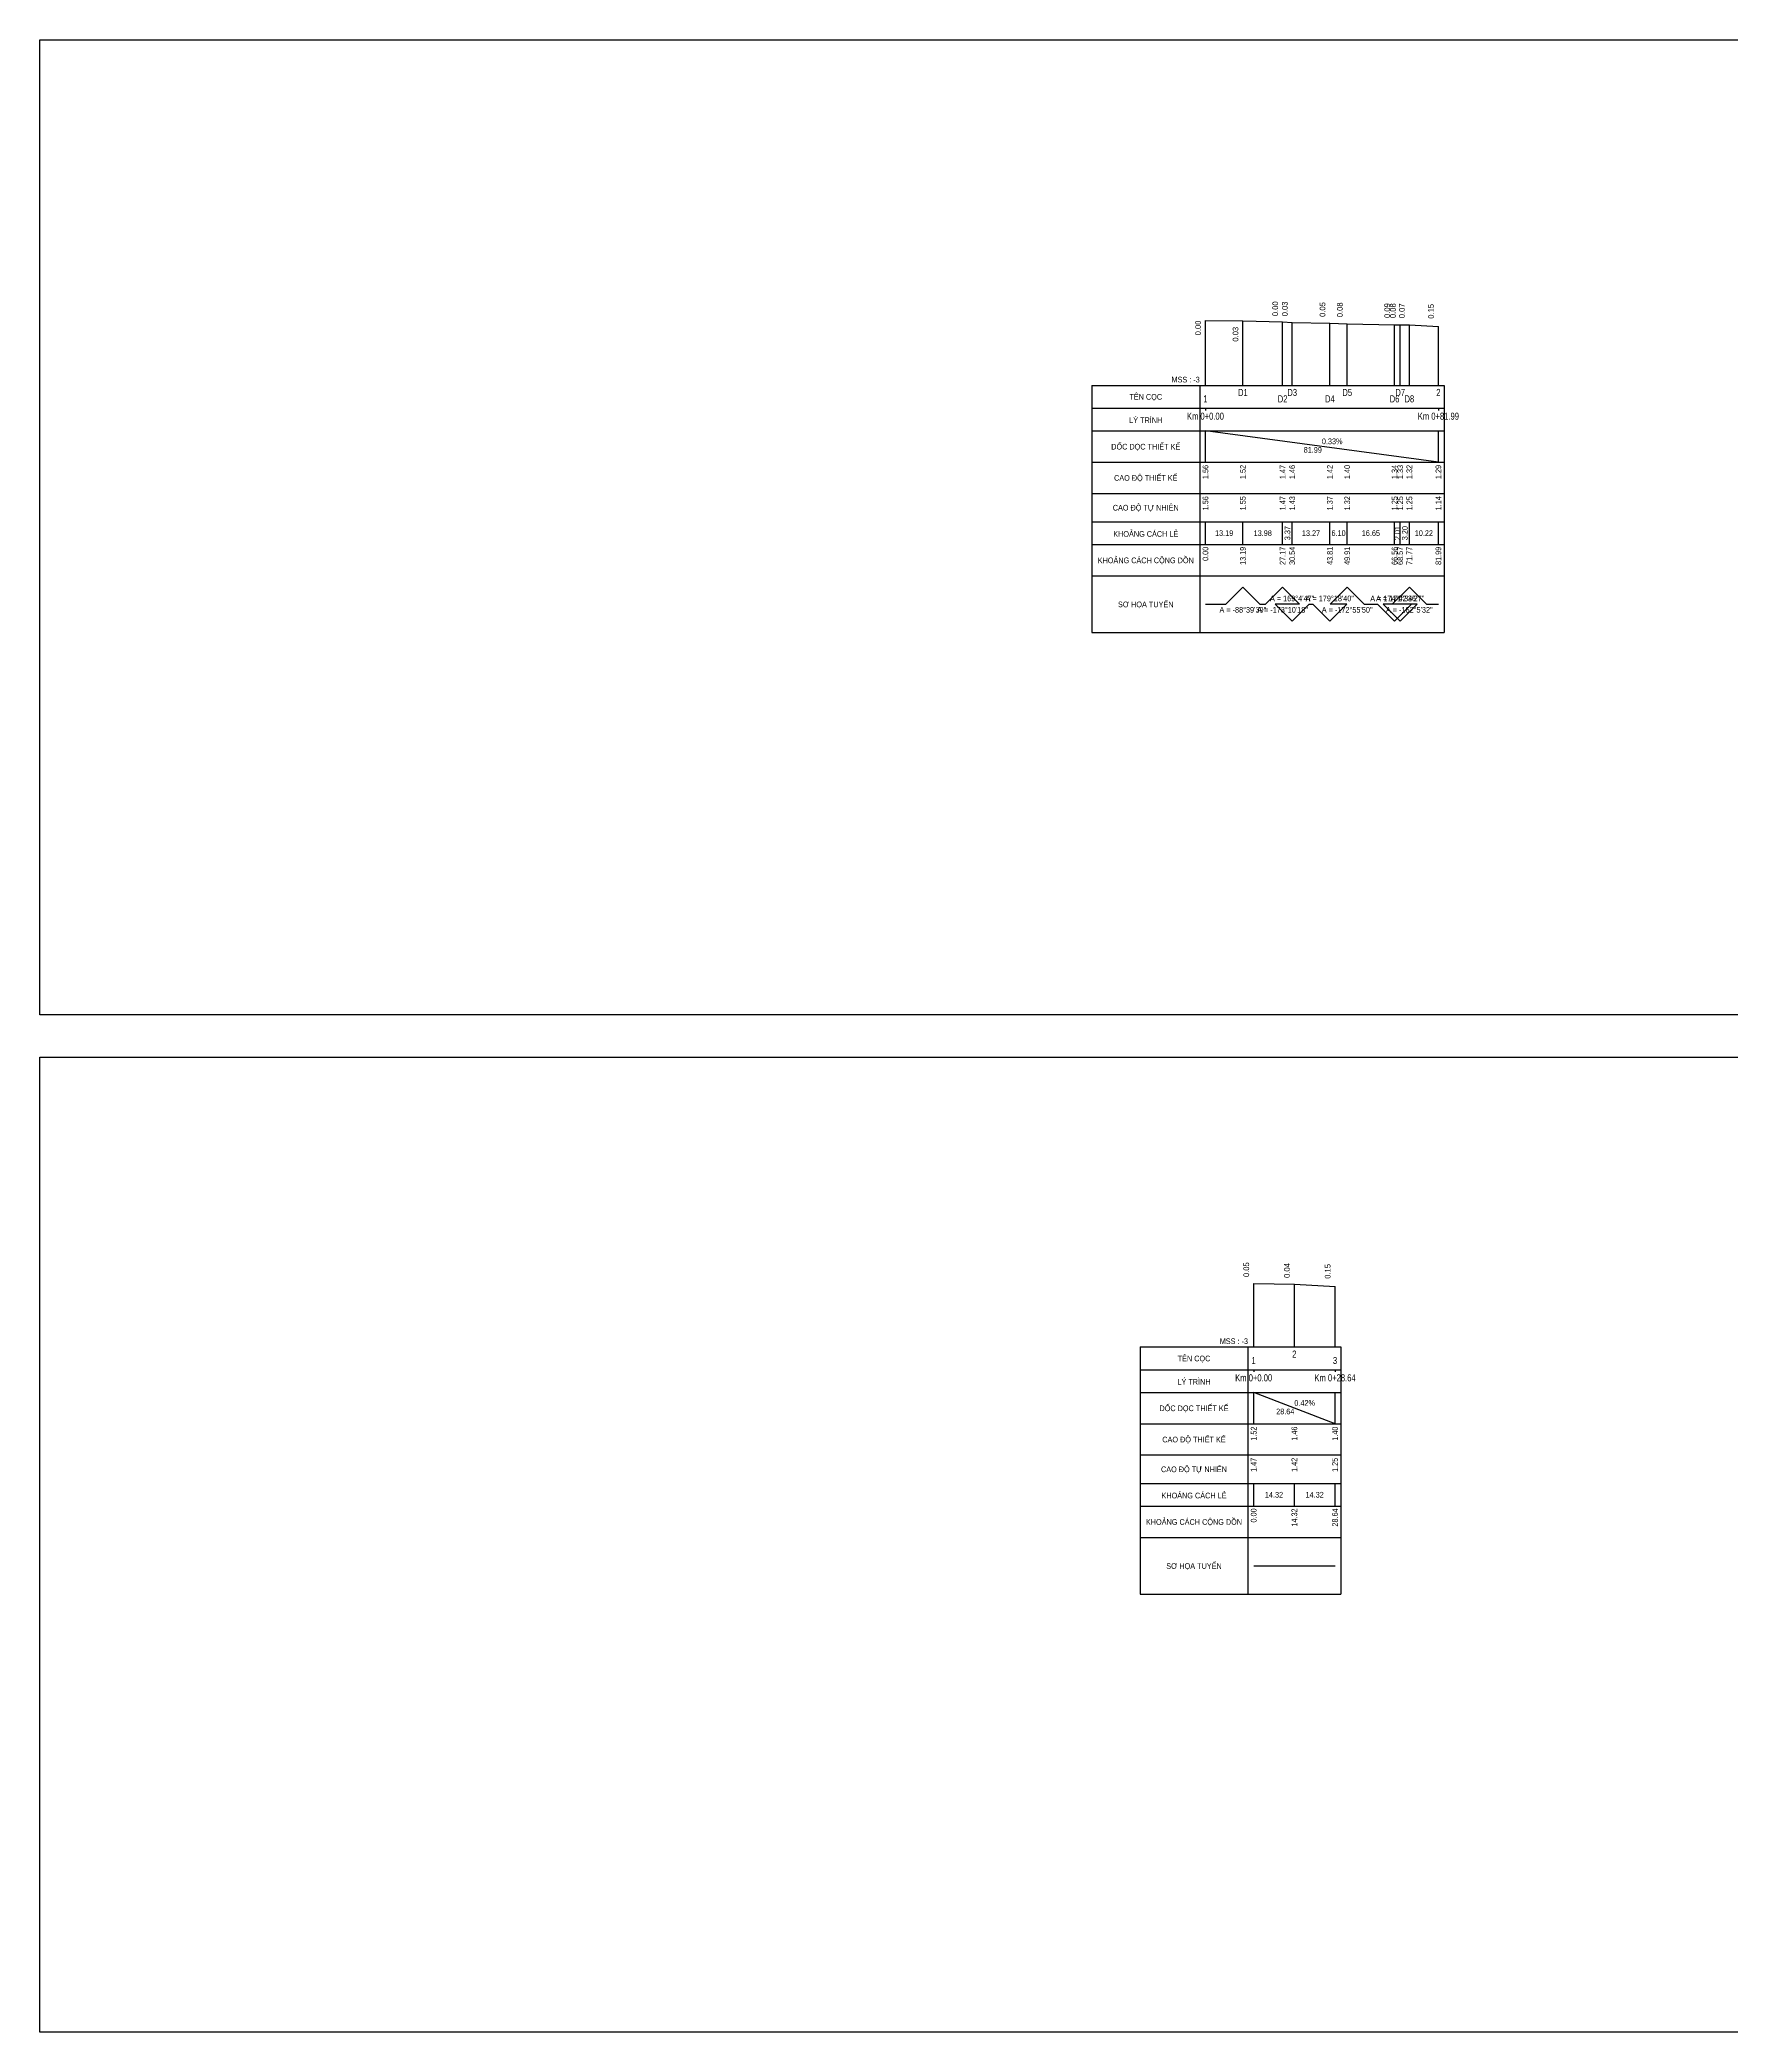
# Model space of a CAD drawing. Header units: inches. Extents: x -261 to 1013, y -2511 to 313.
# Drawn here: x -221 to 374, y -1742 to -1041 of the extents above; entities that cross this region are included whole.
import ezdxf
from ezdxf.enums import TextEntityAlignment as Align

# ---------------------------------------------------------------- set-up
doc = ezdxf.new("R2010")
doc.units = ezdxf.units.IN
doc.header["$MEASUREMENT"] = 0
for name, color, linetype in [('Bang TD tu nhien', 3, 'Continuous'), ('DD Ranh dan trong 1 trai', 2, 'Continuous'), ('Duong dong trac doc tu nhien', 9, 'Continuous'), ('Trac doc tu nhien', 3, 'Continuous'), ('TracDoc', 7, 'Continuous')]:
    doc.layers.add(name, color=color, linetype=linetype)
doc.styles.add('BangTD', font='viet buddy.shx', dxfattribs={"width": 0.8})

msp = doc.modelspace()

# ---------------------------------------------------------------- linework, layer by layer
for points in [[(-221.37, -1040.75), (969.22, -1040.75), (969.22, -1383.87), (-221.37, -1383.87)], [(-221.37, -1398.71), (969.22, -1398.71), (969.22, -1741.83), (-221.37, -1741.83)]]:
    msp.add_lwpolyline(points, close=True)
at = {"layer": 'Bang TD tu nhien', "color": 3}
for p, q in [((148.88, -1162.33), (148.88, -1249.33)), ((148.88, -1162.33), (272.87, -1162.33)), ((186.88, -1162.33), (186.88, -1249.33)), ((272.87, -1162.33), (272.87, -1249.33)), ((148.88, -1170.33), (272.87, -1170.33)), ((148.88, -1178.33), (272.87, -1178.33)), ((148.88, -1189.33), (272.87, -1189.33)), ((148.88, -1200.33), (272.87, -1200.33)), ((148.88, -1210.33), (272.87, -1210.33)), ((148.88, -1218.33), (272.87, -1218.33)), ((148.88, -1229.33), (272.87, -1229.33)), ((148.88, -1249.33), (272.87, -1249.33)), ((165.86, -1500.72), (165.86, -1587.72)), ((165.86, -1500.72), (236.5, -1500.72)), ((203.86, -1500.72), (203.86, -1587.72)), ((236.5, -1500.72), (236.5, -1587.72)), ((165.86, -1508.72), (236.5, -1508.72)), ((165.86, -1516.72), (236.5, -1516.72)), ((165.86, -1527.72), (236.5, -1527.72)), ((165.86, -1538.72), (236.5, -1538.72)), ((165.86, -1548.72), (236.5, -1548.72)), ((165.86, -1556.72), (236.5, -1556.72)), ((165.86, -1567.72), (236.5, -1567.72)), ((165.86, -1587.72), (236.5, -1587.72))]:
    msp.add_line(p, q, dxfattribs=at)
at = {"layer": 'Duong dong trac doc tu nhien', "color": 8}
for p, q in [((188.88, -1162.33), (188.88, -1139.53)), ((202.07, -1162.33), (202.07, -1139.58)), ((216.05, -1162.33), (216.05, -1139.98)), ((219.42, -1162.33), (219.42, -1140.18)), ((232.69, -1162.33), (232.69, -1140.48)), ((238.79, -1162.33), (238.79, -1140.73)), ((255.44, -1162.33), (255.44, -1141.08)), ((257.45, -1162.33), (257.45, -1141.08)), ((260.65, -1162.33), (260.65, -1141.08)), ((270.87, -1162.33), (270.87, -1141.63)), ((205.86, -1500.72), (205.86, -1478.37)), ((220.18, -1500.72), (220.18, -1478.62)), ((234.5, -1500.72), (234.5, -1479.47))]:
    msp.add_line(p, q, dxfattribs=at)
at = {"layer": 'Trac doc tu nhien', "color": 3}
for points in [[(188.88, -1139.53), (202.07, -1139.58), (216.05, -1139.98), (219.42, -1140.18), (232.69, -1140.48), (238.79, -1140.73), (255.44, -1141.08), (257.45, -1141.08), (260.65, -1141.08), (270.87, -1141.63)], [(205.86, -1478.37), (220.18, -1478.62), (234.5, -1479.47)]]:
    msp.add_lwpolyline(points, dxfattribs=at)
at = {"layer": 'TracDoc', "color": 5}
for p, q in [((188.88, -1170.33), (188.88, -1171.13)), ((270.87, -1170.33), (270.87, -1171.13)), ((205.86, -1508.72), (205.86, -1509.52)), ((234.5, -1508.72), (234.5, -1509.52))]:
    msp.add_line(p, q, dxfattribs=at)
at = {"layer": 'TracDoc', "color": 2}
for p, q in [((188.88, -1189.33), (188.88, -1178.33)), ((270.87, -1189.33), (188.88, -1178.33)), ((270.87, -1189.33), (270.87, -1178.33)), ((205.86, -1527.72), (205.86, -1516.72)), ((234.5, -1527.72), (205.86, -1516.72)), ((234.5, -1527.72), (234.5, -1516.72))]:
    msp.add_line(p, q, dxfattribs=at)
at = {"layer": 'TracDoc', "color": 3}
for p, q in [((188.88, -1218.33), (188.88, -1210.33)), ((202.07, -1218.33), (202.07, -1210.33)), ((216.05, -1218.33), (216.05, -1210.33)), ((219.42, -1218.33), (219.42, -1210.33)), ((232.69, -1218.33), (232.69, -1210.33)), ((238.79, -1218.33), (238.79, -1210.33)), ((255.44, -1218.33), (255.44, -1210.33)), ((257.45, -1218.33), (257.45, -1210.33)), ((260.65, -1218.33), (260.65, -1210.33)), ((270.87, -1218.33), (270.87, -1210.33)), ((205.86, -1556.72), (205.86, -1548.72)), ((220.18, -1556.72), (220.18, -1548.72)), ((234.5, -1556.72), (234.5, -1548.72))]:
    msp.add_line(p, q, dxfattribs=at)
at = {"layer": 'TracDoc', "color": 1}
for points in [[(188.88, -1239.33), (196.07, -1239.33), (202.07, -1233.33), (208.07, -1239.33), (210.05, -1239.33), (216.05, -1233.33), (222.05, -1239.33), (213.42, -1239.33), (219.42, -1245.33), (225.42, -1239.33), (226.69, -1239.33), (232.69, -1245.33), (238.69, -1239.33), (232.79, -1239.33), (238.79, -1233.33), (244.79, -1239.33), (249.44, -1239.33), (255.44, -1245.33), (261.44, -1239.33), (251.45, -1239.33), (257.45, -1245.33), (263.45, -1239.33), (254.65, -1239.33), (260.65, -1233.33), (266.65, -1239.33), (270.87, -1239.33)], [(205.86, -1577.72), (234.5, -1577.72)]]:
    msp.add_lwpolyline(points, dxfattribs=at)

# ---------------------------------------------------------------- texts
at = {"layer": 'Bang TD tu nhien', "color": 3, "style": 'BangTD', "width": 0.8}
for s, p in [('TÊN CỌC', (167.88, -1166.33)), ('LÝ TRÌNH', (167.88, -1174.33)), ('DỐC DỌC THIẾT KẾ', (167.88, -1183.83)), ('CAO ĐỘ THIẾT KẾ', (167.88, -1194.83)), ('CAO ĐỘ TỰ NHIÊN', (167.88, -1205.33)), ('KHOẢNG CÁCH LẺ', (167.88, -1214.33)), ('KHOẢNG CÁCH CỘNG DỒN', (167.88, -1223.83)), ('SƠ HỌA TUYẾN', (167.88, -1239.33)), ('TÊN CỌC', (184.86, -1504.72)), ('LÝ TRÌNH', (184.86, -1512.72)), ('DỐC DỌC THIẾT KẾ', (184.86, -1522.22)), ('CAO ĐỘ THIẾT KẾ', (184.86, -1533.22)), ('CAO ĐỘ TỰ NHIÊN', (184.86, -1543.72)), ('KHOẢNG CÁCH LẺ', (184.86, -1552.72)), ('KHOẢNG CÁCH CỘNG DỒN', (184.86, -1562.22)), ('SƠ HỌA TUYẾN', (184.86, -1577.72))]:
    msp.add_text(s, height=2, dxfattribs=at).set_placement(p, align=Align.MIDDLE)
at = {"layer": 'DD Ranh dan trong 1 trai', "color": 2}
for s, p in [('0.00', (215.05, -1137.98)), ('0.03', (218.42, -1138.03)), ('0.05', (231.69, -1138.25)), ('0.08', (237.79, -1138.35)), ('0.09', (254.44, -1138.63)), ('0.08', (256.45, -1138.66)), ('0.07', (259.65, -1138.71)), ('0.15', (269.87, -1138.88)), ('0.05', (204.86, -1476.12)), ('0.04', (219.18, -1476.42)), ('0.15', (233.5, -1476.72))]:
    msp.add_text(s, height=2, rotation=90, dxfattribs=at).set_placement(p, align=Align.BOTTOM_LEFT)
for s, p in [('0.00', (187.88, -1139.53)), ('0.03', (201.07, -1141.75))]:
    msp.add_text(s, height=2, rotation=90, dxfattribs=at).set_placement(p, align=Align.BOTTOM_RIGHT)
at = {"layer": 'Trac doc tu nhien', "color": 3, "char_height": 2, "attachment_point": 9, "style": 'BangTD'}
for insert in [(186.88, -1161.33), (203.86, -1499.72)]:
    msp.add_mtext('MSS : -3', dxfattribs=dict(at, insert=insert))
at = {"layer": 'TracDoc', "color": 5, "style": 'BangTD', "width": 0.8}
for s, p in [('D1', (202.07, -1163.58)), ('D3', (219.42, -1163.58)), ('D5', (238.79, -1163.58)), ('D7', (257.45, -1163.58)), ('2', (270.87, -1163.58)), ('Km 0+0.00', (188.88, -1171.93)), ('Km 0+81.99', (270.87, -1171.93)), ('2', (220.18, -1501.97)), ('Km 0+0.00', (205.86, -1510.32)), ('Km 0+28.64', (234.5, -1510.32))]:
    msp.add_text(s, height=2.5, dxfattribs=at).set_placement(p, align=Align.TOP_CENTER)
for s, p in [('1', (188.88, -1169.08)), ('D2', (216.05, -1169.08)), ('D4', (232.69, -1169.08)), ('D6', (255.44, -1169.08)), ('D8', (260.65, -1169.08)), ('1', (205.86, -1507.47)), ('3', (234.5, -1507.47))]:
    msp.add_text(s, height=2.5, dxfattribs=at).set_placement(p, align=Align.BOTTOM_CENTER)
at = {"layer": 'TracDoc', "color": 2, "style": 'BangTD', "width": 0.8}
for s, p in [('81.99', (229.87, -1184.03)), ('28.64', (220.18, -1522.42))]:
    msp.add_text(s, height=2, dxfattribs=at).set_placement(p, align=Align.TOP_RIGHT)
for s, p in [('0.33%', (229.87, -1183.63)), ('0.42%', (220.18, -1522.02))]:
    msp.add_text(s, height=2, dxfattribs=at).set_placement(p, align=Align.BOTTOM_LEFT)
for s, p in [('1.56', (188.88, -1190.33)), ('1.52', (202.07, -1190.33)), ('1.47', (216.05, -1190.33)), ('1.46', (219.42, -1190.33)), ('1.42', (232.69, -1190.33)), ('1.40', (238.79, -1190.33)), ('1.34', (255.44, -1190.33)), ('1.33', (257.45, -1190.33)), ('1.32', (260.65, -1190.33)), ('1.29', (270.87, -1190.33)), ('1.52', (205.86, -1528.72)), ('1.46', (220.18, -1528.72)), ('1.40', (234.5, -1528.72))]:
    msp.add_text(s, height=2, rotation=90, dxfattribs=at).set_placement(p, align=Align.MIDDLE_RIGHT)
at = {"layer": 'TracDoc', "color": 3, "style": 'BangTD', "width": 0.8}
for s, p in [('1.56', (188.88, -1201.33)), ('1.55', (202.07, -1201.33)), ('1.47', (216.05, -1201.33)), ('1.43', (219.42, -1201.33)), ('1.37', (232.69, -1201.33)), ('1.32', (238.79, -1201.33)), ('1.25', (255.44, -1201.33)), ('1.25', (257.45, -1201.33)), ('1.25', (260.65, -1201.33)), ('1.14', (270.87, -1201.33)), ('0.00', (188.88, -1219.13)), ('13.19', (202.07, -1219.13)), ('27.17', (216.05, -1219.13)), ('30.54', (219.42, -1219.13)), ('43.81', (232.69, -1219.13)), ('49.91', (238.79, -1219.13)), ('66.56', (255.44, -1219.13)), ('68.57', (257.45, -1219.13)), ('71.77', (260.65, -1219.13)), ('81.99', (270.87, -1219.13)), ('1.47', (205.86, -1539.72)), ('1.42', (220.18, -1539.72)), ('1.25', (234.5, -1539.72)), ('0.00', (205.86, -1557.52)), ('14.32', (220.18, -1557.52)), ('28.64', (234.5, -1557.52))]:
    msp.add_text(s, height=2, rotation=90, dxfattribs=at).set_placement(p, align=Align.MIDDLE_RIGHT)
for s, p in [('3.37', (217.73, -1214.33)), ('2.01', (256.44, -1214.33)), ('3.20', (259.05, -1214.33))]:
    msp.add_text(s, height=2, rotation=90, dxfattribs=at).set_placement(p, align=Align.MIDDLE_CENTER)
for s, p in [('13.19', (195.47, -1214.33)), ('13.98', (209.06, -1214.33)), ('13.27', (226.05, -1214.33)), ('6.10', (235.74, -1214.33)), ('16.65', (247.11, -1214.33)), ('10.22', (265.76, -1214.33)), ('14.32', (213.02, -1552.72)), ('14.32', (227.34, -1552.72))]:
    msp.add_text(s, height=2, dxfattribs=at).set_placement(p, align=Align.MIDDLE_CENTER)
at = {"layer": 'TracDoc', "color": 1, "char_height": 2, "attachment_point": 5, "style": 'BangTD'}
for s, insert in [("A = -88°39'39''", (202.07, -1241.33)), ("A = -173°10'18''", (216.05, -1241.33)), ("A = 169°4'47''", (219.42, -1237.33)), ("A = 179°18'40''", (232.69, -1237.33)), ("A = -172°55'50''", (238.79, -1241.33)), ("A = 174°42'36''", (255.44, -1237.33)), ("A = 171°34'27''", (257.45, -1237.33)), ("A = -162°5'32''", (260.65, -1241.33))]:
    msp.add_mtext(s, dxfattribs=dict(at, insert=insert))

doc.saveas('drawing.dxf')
